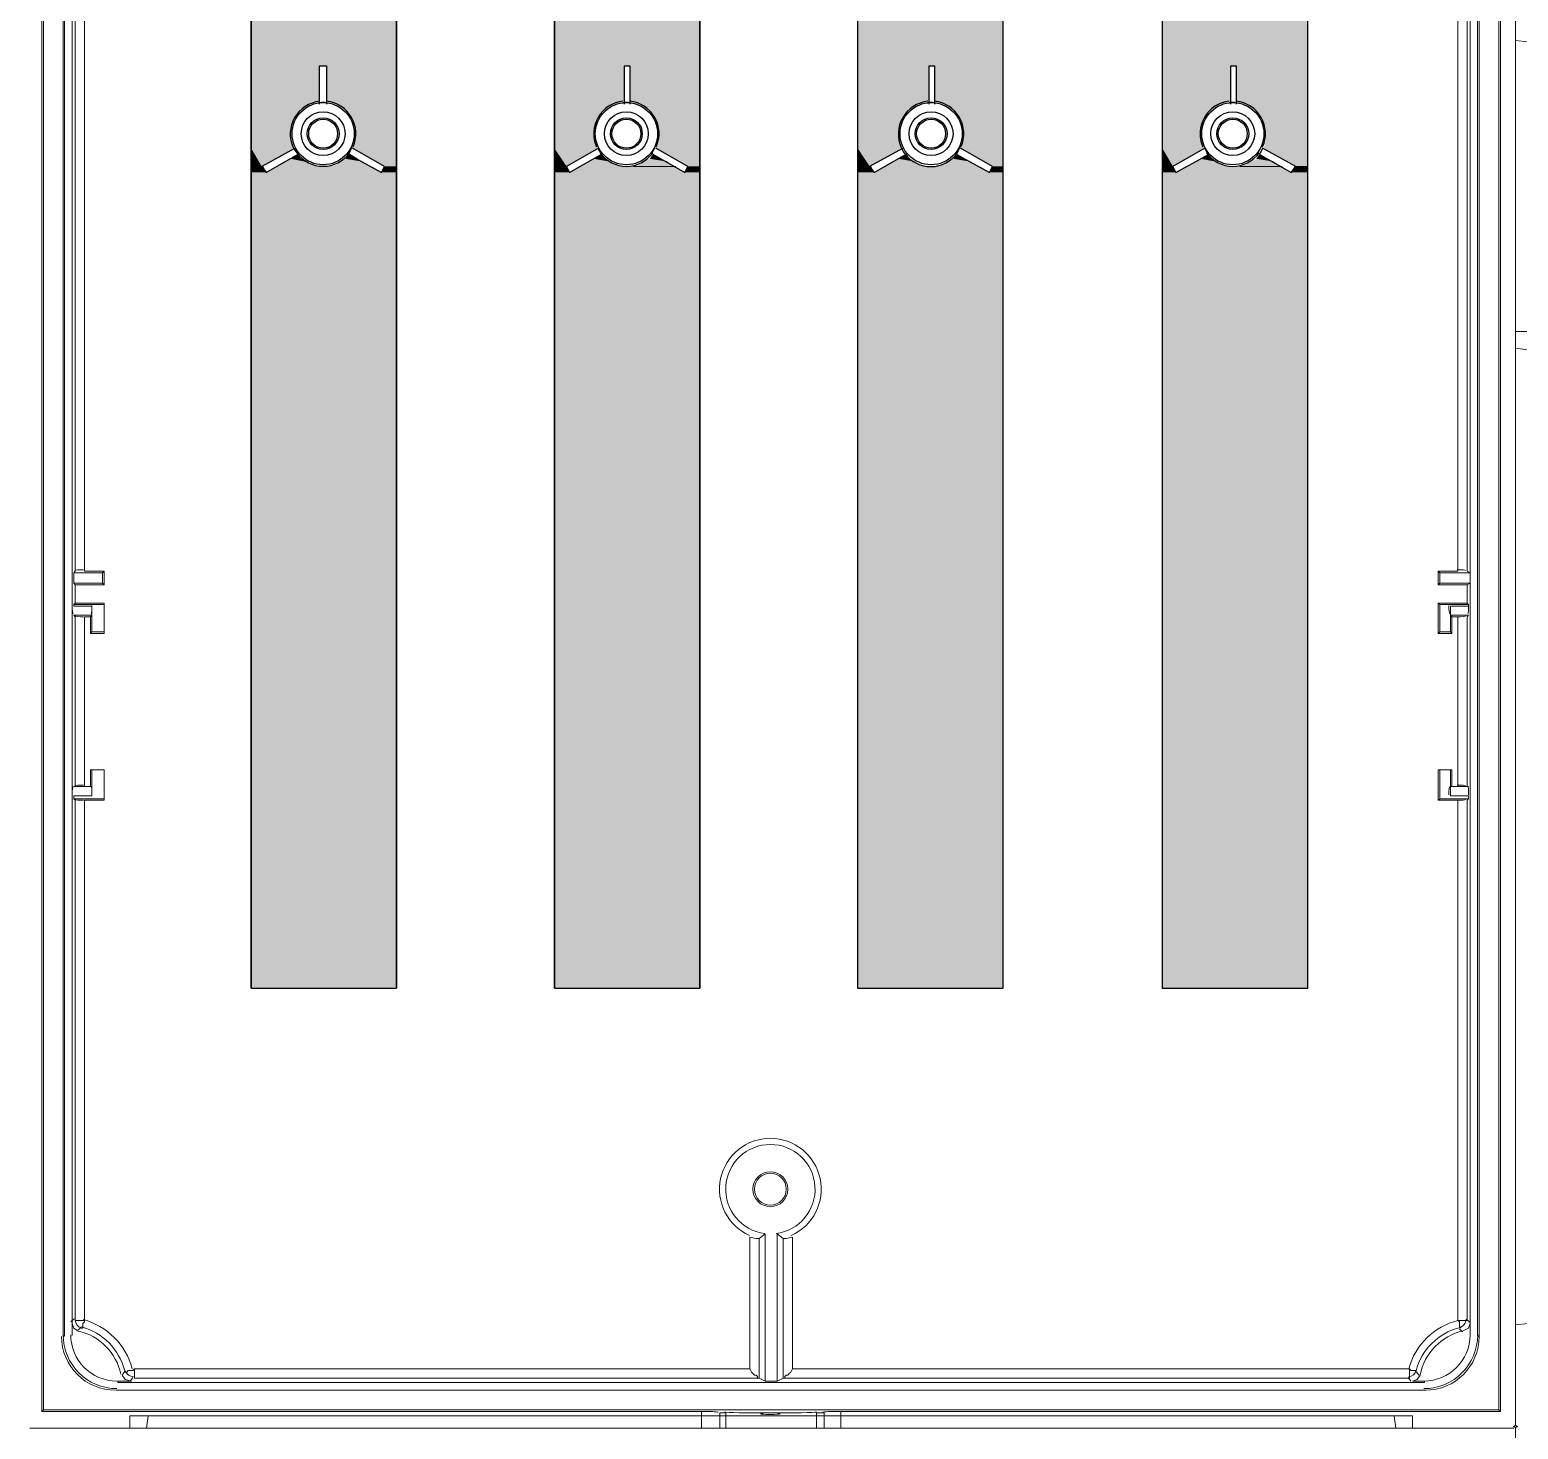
# Model space of a CAD drawing. Header units: millimetres. Extents: x 2788 to 2954, y 1337 to 1391.
# Drawn here: x 2906.922 to 2907.961, y 1350.414 to 1351.391 of the extents above; entities that cross this region are included whole.
import ezdxf

# ---------------------------------------------------------------- set-up
doc = ezdxf.new("R2010")
doc.units = ezdxf.units.MM
doc.layers.add('PDF_0', color=7, linetype='Continuous')

msp = doc.modelspace()

# ---------------------------------------------------------------- linework, layer by layer
at = {"layer": 'PDF_0', "lineweight": 15}
for points in [[(2907.9571, 1352.4957, -0.414215), (2907.9587, 1352.4936), (2907.9587, 1350.4176, -0.414215), (2907.9571, 1350.416, -0.414215), (2907.9587, 1350.4139), (2907.9587, 1348.3374, -0.414215), (2907.9571, 1348.3363)], [(2907.9481, 1350.4266), (2907.9481, 1352.4111, 0.414213), (2907.9248, 1352.4354), (2906.9543, 1352.4354, 0.414213), (2906.93, 1352.4116)], [(2906.9538, 1352.4354, 0.414213), (2906.93, 1352.4111), (2906.93, 1350.4266)], [(2906.9458, 1352.3222), (2906.9448, 1352.3222), (2906.9448, 1350.4785), (2906.9458, 1350.4795), (2906.9458, 1352.3222), (2906.9511, 1352.3169), (2906.9511, 1350.4795), (2906.9511, 1350.488), (2906.9522, 1350.4848), (2906.9554, 1350.4827, -0.292489), (2906.9851, 1350.4526)], [(2907.9322, 1352.3222), (2907.927, 1352.3169), (2907.927, 1350.4795), (2907.927, 1350.488), (2907.9259, 1350.4848), (2907.9221, 1350.4829, 0.292489), (2907.892, 1350.452), (2907.8899, 1350.4489), (2907.8867, 1350.4478), (2907.8952, 1350.4478), (2907.8952, 1350.4467), (2906.9829, 1350.4467), (2906.9829, 1350.4478), (2906.9924, 1350.4478), (2906.9882, 1350.4489), (2906.9861, 1350.452, 0.006355), (2906.9881, 1350.455, 0.340488), (2906.994, 1350.451)], [(2906.9649, 1350.8743), (2906.9649, 1350.8563), (2906.9522, 1350.8563), (2906.9522, 1350.8542), (2906.9533, 1350.8531), (2906.9533, 1350.4901), (2906.9596, 1350.4901), (2906.9596, 1350.4891), (2906.9585, 1350.488), (2906.9585, 1350.487), (2906.9585, 1350.4859), (2906.9585, 1350.4848), (2906.9575, 1350.4848, -0.340488), (2906.9533, 1350.4907)], [(2907.9266, 1350.489, 0.005107), (2907.9241, 1350.491, -0.340488), (2907.9194, 1350.485, 0.269937), (2907.8892, 1350.455, -0.340488), (2907.8841, 1350.451)], [(2906.9878, 1350.455, 0.269937), (2906.9576, 1350.4856, 0.006291), (2906.9553, 1350.4835)], [(2907.4539, 1350.4563), (2907.8841, 1350.4564, -0.269935), (2907.9185, 1350.4901), (2907.9195, 1350.4891), (2907.9195, 1350.488), (2907.9195, 1350.487), (2907.9195, 1350.4859), (2907.9206, 1350.4848)], [(2907.9587, 1350.4176, 0.414215), (2907.9603, 1350.416, 0.414215), (2907.9587, 1350.4145)]]:
    msp.add_lwpolyline(points, format="xyb", dxfattribs=at)
for points in [[(2907.9587, 1350.4171), (2907.9587, 1352.4936)], [(2907.9322, 1350.4795), (2907.9322, 1352.3222), (2907.9333, 1352.3222), (2907.9333, 1350.4785)], [(2906.9638, 1350.8743), (2906.9649, 1350.8743), (2906.9734, 1350.8743)], [(2906.9818, 1350.4414), (2907.8963, 1350.4414), (2907.8952, 1350.4414), (2906.9829, 1350.4414)]]:
    msp.add_lwpolyline(points, close=True, dxfattribs=at)
for points in [[(2906.9511, 1352.3169), (2906.9511, 1352.4291), (2906.9533, 1352.4269), (2906.9533, 1351.013), (2906.9522, 1351.0119), (2906.9522, 1351.0045), (2906.9533, 1351.0034), (2906.9533, 1350.9907), (2906.9522, 1350.9897), (2906.9522, 1350.9886), (2906.9649, 1350.9886), (2906.9649, 1350.9706), (2906.9638, 1350.9696), (2906.9638, 1350.9812), (2906.9649, 1350.9823), (2906.9522, 1350.9823), (2906.9533, 1350.9812), (2906.9533, 1350.8627), (2906.9522, 1350.8627), (2906.9649, 1350.8627), (2906.9638, 1350.8627), (2906.9638, 1350.8743)], [(2906.9522, 1351.0119), (2906.9723, 1351.0119), (2906.9734, 1351.013), (2906.9596, 1351.013), (2906.9596, 1352.4269), (2907.9185, 1352.4269), (2907.9185, 1351.013), (2907.9047, 1351.013), (2907.9058, 1351.0119)], [(2907.9259, 1350.9897), (2907.9058, 1350.9897), (2907.9058, 1350.9706), (2907.9132, 1350.9706), (2907.9132, 1350.9886), (2907.9259, 1350.9886), (2907.9259, 1350.9897), (2907.9248, 1350.9907), (2907.9248, 1351.0034), (2907.927, 1351.0045), (2907.927, 1351.0119), (2907.9248, 1351.013), (2907.9248, 1352.4269), (2907.927, 1352.4291), (2907.927, 1352.3169)], [(2906.931, 1352.4185), (2906.931, 1350.4277)], [(2907.9471, 1352.4185), (2907.9471, 1350.4277)], [(2907.9587, 1351.1685), (2907.9672, 1351.1675), (2907.9672, 1350.488), (2907.9587, 1350.487), (2907.9672, 1350.488), (2907.9672, 1351.1675), (2907.9672, 1351.1802), (2907.9672, 1351.3823), (2907.9587, 1351.3834), (2907.9672, 1351.3823), (2907.9672, 1351.1802), (2907.9587, 1351.1802)], [(2906.9723, 1351.0045), (2906.9723, 1351.0119)], [(2906.9734, 1351.0034), (2906.9734, 1351.013)], [(2907.9058, 1351.0045), (2907.9047, 1351.0034), (2907.9047, 1351.013)], [(2907.927, 1351.0119), (2907.9058, 1351.0119), (2907.9058, 1351.0045), (2907.927, 1351.0045)], [(2906.9522, 1351.0045), (2906.9723, 1351.0045), (2906.9734, 1351.0034), (2906.9533, 1351.0034)], [(2907.9248, 1351.0034), (2907.9047, 1351.0034)], [(2906.9522, 1350.9897), (2906.9734, 1350.9897), (2906.9734, 1350.9907), (2906.9533, 1350.9907)], [(2906.9649, 1350.9706), (2906.9734, 1350.9706), (2906.9734, 1350.9897)], [(2906.9734, 1350.9706), (2906.9734, 1350.9696), (2906.9734, 1350.9907)], [(2907.9058, 1350.9897), (2907.9047, 1350.9907), (2907.9047, 1350.9696), (2907.9058, 1350.9706)], [(2907.9047, 1350.9907), (2907.9248, 1350.9907)], [(2906.9638, 1350.8627), (2906.9596, 1350.8627), (2906.9596, 1350.9812), (2906.9638, 1350.9812)], [(2907.9143, 1350.9812), (2907.9185, 1350.9812), (2907.9185, 1350.8627), (2907.9143, 1350.8627), (2907.9143, 1350.8743), (2907.9132, 1350.8743), (2907.9132, 1350.8563), (2907.9259, 1350.8563), (2907.9259, 1350.8542), (2907.9248, 1350.8531), (2907.9248, 1350.4901), (2907.9185, 1350.4901), (2907.9185, 1350.8531), (2907.9047, 1350.8531), (2907.9058, 1350.8542), (2907.9259, 1350.8542)], [(2907.9143, 1350.8627), (2907.9132, 1350.8627), (2907.9259, 1350.8627), (2907.9248, 1350.8627), (2907.9248, 1350.9812), (2907.9259, 1350.9823), (2907.9132, 1350.9823), (2907.9143, 1350.9812), (2907.9143, 1350.9696)], [(2906.9638, 1350.9696), (2906.9734, 1350.9696)], [(2907.9132, 1350.9706), (2907.9143, 1350.9696), (2907.9047, 1350.9696)], [(2906.9734, 1350.8542), (2906.9734, 1350.8743), (2906.9734, 1350.8531)], [(2907.9058, 1350.8743), (2907.9047, 1350.8743), (2907.9047, 1350.8531)], [(2907.9143, 1350.8743), (2907.9047, 1350.8743)], [(2907.9132, 1350.8743), (2907.9058, 1350.8743), (2907.9058, 1350.8542)], [(2906.9522, 1350.8542), (2906.9734, 1350.8542), (2906.9734, 1350.8531), (2906.9596, 1350.8531), (2906.9596, 1350.4901)], [(2907.4306, 1350.5473), (2907.4285, 1350.5473), (2907.4242, 1350.5483), (2907.4242, 1350.4563), (2907.4253, 1350.4541), (2907.4263, 1350.4531), (2907.4274, 1350.452), (2907.4285, 1350.452), (2907.4295, 1350.451), (2907.4295, 1350.4499), (2907.4306, 1350.4499), (2907.4306, 1350.5473), (2907.4348, 1350.5505), (2907.4348, 1350.4478)], [(2907.4433, 1350.4478), (2907.4433, 1350.5505), (2907.4475, 1350.5473), (2907.4475, 1350.4499), (2907.4486, 1350.4499), (2907.4486, 1350.451), (2907.4496, 1350.452), (2907.4507, 1350.452), (2907.4517, 1350.4531), (2907.4528, 1350.4541), (2907.4539, 1350.4563), (2907.4539, 1350.5483), (2907.4496, 1350.5473), (2907.4475, 1350.5473)], [(2906.9511, 1350.4795), (2906.9511, 1350.4795)], [(2906.9945, 1350.4563), (2906.9935, 1350.4552), (2906.9914, 1350.4552), (2906.9903, 1350.4552), (2906.9892, 1350.4541), (2906.9882, 1350.4541)], [(2907.8899, 1350.4541), (2907.8889, 1350.4541), (2907.8889, 1350.4552), (2907.8878, 1350.4552), (2907.8867, 1350.4552), (2907.8857, 1350.4552), (2907.8846, 1350.4563), (2907.8846, 1350.4499), (2907.4475, 1350.4499), (2907.4433, 1350.4478), (2907.4348, 1350.4478), (2907.4306, 1350.4499), (2906.9945, 1350.4499), (2906.9945, 1350.4563), (2907.4242, 1350.4563)], [(2907.4761, 1350.415), (2907.4877, 1350.415), (2907.4877, 1350.4266), (2907.9481, 1350.4266), (2907.9471, 1350.4277), (2906.931, 1350.4277), (2906.93, 1350.4266), (2907.3904, 1350.4266), (2907.3904, 1350.415), (2907.4031, 1350.415)], [(2906.9914, 1350.415), (2906.9914, 1350.4235), (2907.0041, 1350.4235), (2907.003, 1350.415)], [(2907.874, 1350.4235), (2907.0041, 1350.4235)], [(2907.4708, 1350.415), (2907.4761, 1350.415), (2907.4761, 1350.4256), (2907.4708, 1350.4256), (2907.4708, 1350.415), (2907.4073, 1350.415), (2907.4073, 1350.4256), (2907.4031, 1350.4256), (2907.4031, 1350.415), (2907.4073, 1350.415)], [(2907.8751, 1350.415), (2907.874, 1350.4235), (2907.8867, 1350.4235), (2907.8867, 1350.415)], [(2907.3904, 1350.415), (2906.9215, 1350.415), (2907.9576, 1350.415), (2907.4877, 1350.415)]]:
    msp.add_lwpolyline(points, dxfattribs=at)
at = {"layer": 'PDF_0', "lineweight": 25}
for points in [[(2907.1776, 1352.1063), (2907.076, 1352.1063), (2907.076, 1350.7219), (2907.1776, 1350.7219)], [(2907.3893, 1352.1063), (2907.2877, 1352.1063), (2907.2877, 1350.7219), (2907.3893, 1350.7219)], [(2907.601, 1352.1063), (2907.4994, 1352.1063), (2907.4994, 1350.7219), (2907.601, 1350.7219)], [(2907.8137, 1352.1063), (2907.7121, 1352.1063), (2907.7121, 1350.7219), (2907.8137, 1350.7219)]]:
    msp.add_lwpolyline(points, close=True, dxfattribs=at)
for points in [[(2907.076, 1350.7219), (2907.076, 1352.1063), (2907.1776, 1352.1063), (2907.1776, 1350.7219)], [(2907.2877, 1350.7219), (2907.2877, 1352.1063), (2907.3893, 1352.1063), (2907.3893, 1350.7219)], [(2907.1289, 1351.3389), (2907.1289, 1351.3654), (2907.1236, 1351.3654), (2907.1236, 1351.3389)], [(2907.3406, 1351.3389), (2907.3406, 1351.3654), (2907.3364, 1351.3654), (2907.3364, 1351.3389)], [(2907.5533, 1351.3389), (2907.5533, 1351.3654), (2907.5491, 1351.3654), (2907.5491, 1351.3389)], [(2907.764, 1351.3389), (2907.764, 1351.3654), (2907.7597, 1351.3654), (2907.7597, 1351.3389)], [(2907.1067, 1351.3082), (2907.0834, 1351.2955), (2907.0866, 1351.2913), (2907.1088, 1351.304)], [(2907.3565, 1351.304), (2907.3787, 1351.2913), (2907.3808, 1351.2955), (2907.3586, 1351.3082)], [(2907.5311, 1351.3082), (2907.5078, 1351.2955), (2907.511, 1351.2913), (2907.5332, 1351.304)]]:
    msp.add_lwpolyline(points, dxfattribs=at)
for points in [[(2907.1239, 1351.3409, 0.507868), (2907.1053, 1351.3086, 0.056201), (2907.1079, 1351.3049, 0.507877), (2907.1447, 1351.3049)], [(2907.5483, 1351.3409, 0.507868), (2907.5298, 1351.3086, 0.056201), (2907.5322, 1351.3044, 0.507877), (2907.5691, 1351.3049)], [(2907.1462, 1351.3086, -0.056201), (2907.1438, 1351.304), (2907.167, 1351.2913), (2907.1692, 1351.2955), (2907.1469, 1351.3082)], [(2907.5706, 1351.3086, -0.056201), (2907.5682, 1351.304), (2907.5914, 1351.2913), (2907.5936, 1351.2955), (2907.5713, 1351.3082)], [(2907.7439, 1351.3044, -0.056201), (2907.7417, 1351.3082), (2907.7195, 1351.2955), (2907.7216, 1351.2913), (2907.7449, 1351.304)]]:
    msp.add_lwpolyline(points, format="xyb", dxfattribs=at)
at = {"layer": 'PDF_0', "color": 31, "lineweight": 0, "true_color": 0xfecc66}
for points in [[(2907.1501, 1351.3008), (2907.1448, 1351.304), (2907.1501, 1351.3008)], [(2907.3618, 1351.3008), (2907.3565, 1351.304), (2907.3618, 1351.3008)], [(2907.5354, 1351.3008), (2907.5332, 1351.304), (2907.5354, 1351.3008)], [(2907.747, 1351.3008), (2907.7439, 1351.304), (2907.747, 1351.3008)], [(2907.3724, 1351.2955), (2907.3427, 1351.2955), (2907.3724, 1351.2955)], [(2907.7957, 1351.2955), (2907.7661, 1351.2955), (2907.7957, 1351.2955)], [(2907.8137, 1351.2955), (2907.8052, 1351.2955), (2907.8137, 1351.2955)]]:
    msp.add_lwpolyline(points, dxfattribs=at)
at = {"layer": 'PDF_0', "lineweight": 25}
for points in [[(2907.3184, 1351.3082), (2907.2962, 1351.2955), (2907.2983, 1351.2913), (2907.3205, 1351.304, -0.056201)], [(2907.7798, 1351.304), (2907.8021, 1351.2913), (2907.8052, 1351.2955), (2907.782, 1351.3082, -0.056201)]]:
    msp.add_lwpolyline(points, format="xyb", close=True, dxfattribs=at)
at = {"layer": 'PDF_0', "lineweight": 15}
for points in [[(2906.9501, 1350.4801, 0.41421), (2906.9824, 1350.4478, -0.41421)], [(2907.8947, 1350.4478, 0.41421), (2907.927, 1350.4801, -0.41421)]]:
    msp.add_lwpolyline(points, format="xyb", close=True, dxfattribs=at)
at = {"layer": 'PDF_0', "lineweight": 25}
for centre, radius in [((2907.1263, 1351.3183), 0.0217), ((2907.1263, 1351.3183), 0.0153), ((2907.338, 1351.3183), 0.0217), ((2907.338, 1351.3183), 0.0153), ((2907.5507, 1351.3183), 0.0217), ((2907.5507, 1351.3183), 0.0153), ((2907.7613, 1351.3183), 0.0217), ((2907.7613, 1351.3183), 0.0153), ((2907.1263, 1351.3183), 0.0111), ((2907.1263, 1351.3183), 0.0101), ((2907.338, 1351.3183), 0.0111), ((2907.338, 1351.3183), 0.0101), ((2907.5507, 1351.3183), 0.0111), ((2907.5507, 1351.3183), 0.0101), ((2907.7613, 1351.3183), 0.0111), ((2907.7613, 1351.3183), 0.0101)]:
    msp.add_circle(centre, radius, dxfattribs=at)
at = {"layer": 'PDF_0', "lineweight": 15}
for radius in [0.0122, 0.0111]:
    msp.add_circle((2907.4385, 1350.5817), radius, dxfattribs=at)
at = {"layer": 'PDF_0', "lineweight": 25}
for centre, radius, start, end in [((2907.1263, 1351.318), 0.022, 83.6541, 96.3459), ((2907.1263, 1351.3183), 0.0228, 336.1491, 83.8474), ((2907.338, 1351.3183), 0.0228, 96.1526, 203.8509), ((2907.338, 1351.318), 0.022, 83.6541, 96.3459), ((2907.338, 1351.3183), 0.0228, 336.1491, 83.8474), ((2907.5507, 1351.318), 0.022, 83.6541, 96.3459), ((2907.5507, 1351.3183), 0.0228, 336.1491, 83.8474), ((2907.7613, 1351.3183), 0.0228, 96.1526, 203.8509), ((2907.7613, 1351.318), 0.022, 83.6541, 96.3459), ((2907.7613, 1351.3183), 0.0228, 336.1491, 83.8474), ((2907.338, 1351.3183), 0.0228, 216.1501, 323.8499), ((2907.338, 1351.3172), 0.0217, 323.5685, 336.4353), ((2907.7613, 1351.3183), 0.0228, 216.1501, 323.8499)]:
    msp.add_arc(centre, radius, start, end, dxfattribs=at)
at = {"layer": 'PDF_0', "lineweight": 15}
for centre, radius, start, end in [((2907.4385, 1350.5817), 0.0355, 294.2415, 245.7585), ((2907.4385, 1350.5817), 0.0312, 277.2511, 262.7489), ((2907.0449, 1350.3713), 0.1513, 127.5871, 128.8029), ((2906.9464, 1350.4441), 0.0482, 14.7878, 75.2122), ((2907.8417, 1350.3954), 0.118, 47.3583, 48.8356), ((2906.9813, 1350.479), 0.0376, 180.011, 269.989), ((2906.9824, 1350.4801), 0.0376, 180.011, 269.989), ((2907.8947, 1350.4801), 0.0376, 270.011, 359.989), ((2907.8957, 1350.479), 0.0376, 270.011, 359.989), ((2906.8706, 1350.5449), 0.1551, 321.214, 322.3891), ((2908.0065, 1350.5449), 0.1551, 217.6109, 218.786), ((2907.9806, 1350.5342), 0.1214, 221.1846, 222.6264)]:
    msp.add_arc(centre, radius, start, end, dxfattribs=at)
for points in [[(2906.9591, 1351.014), (2906.9559, 1351.014), (2906.9533, 1351.0138), (2906.9533, 1351.0135)], [(2907.9238, 1351.0135), (2907.9238, 1351.0138), (2907.9212, 1351.014), (2907.918, 1351.014)], [(2906.9511, 1350.9891), (2906.9511, 1350.9859), (2906.9514, 1350.9833), (2906.9517, 1350.9833)], [(2906.9533, 1350.9817), (2906.9533, 1350.9814), (2906.9559, 1350.9812), (2906.9591, 1350.9812)], [(2906.9644, 1350.9833), (2906.9647, 1350.9833), (2906.9649, 1350.9859), (2906.9649, 1350.9891)], [(2907.9121, 1350.9891), (2907.9121, 1350.9859), (2907.9124, 1350.9833), (2907.9127, 1350.9833)], [(2907.918, 1350.9812), (2907.9212, 1350.9812), (2907.9238, 1350.9814), (2907.9238, 1350.9817)], [(2907.9254, 1350.9833), (2907.9257, 1350.9833), (2907.9259, 1350.9859), (2907.9259, 1350.9891)], [(2906.9517, 1350.8627), (2906.9514, 1350.8627), (2906.9511, 1350.8601), (2906.9511, 1350.8569)], [(2906.9591, 1350.8637), (2906.9559, 1350.8637), (2906.9533, 1350.8635), (2906.9533, 1350.8632)], [(2906.9649, 1350.8569), (2906.9649, 1350.8601), (2906.9647, 1350.8627), (2906.9644, 1350.8627)], [(2907.9127, 1350.8627), (2907.9124, 1350.8627), (2907.9121, 1350.8601), (2907.9121, 1350.8569)], [(2907.9238, 1350.8632), (2907.9238, 1350.8635), (2907.9212, 1350.8637), (2907.918, 1350.8637)], [(2907.9259, 1350.8569), (2907.9259, 1350.8601), (2907.9257, 1350.8627), (2907.9254, 1350.8627)], [(2906.9533, 1350.8537), (2906.9533, 1350.8534), (2906.9559, 1350.8531), (2906.9591, 1350.8531)], [(2907.918, 1350.8531), (2907.9212, 1350.8531), (2907.9238, 1350.8534), (2907.9238, 1350.8537)], [(2907.402, 1350.4261), (2907.4014, 1350.4264), (2907.3961, 1350.4266), (2907.3898, 1350.4266)], [(2907.4064, 1350.4261), (2907.4078, 1350.4258), (2907.4218, 1350.4256), (2907.4385, 1350.4256)], [(2907.4385, 1350.4256), (2907.4347, 1350.4256), (2907.4316, 1350.4253), (2907.4316, 1350.425)], [(2907.4316, 1350.425), (2907.4316, 1350.4247), (2907.4347, 1350.4245), (2907.4385, 1350.4245)], [(2907.4385, 1350.4256), (2907.4553, 1350.4256), (2907.4692, 1350.4258), (2907.4707, 1350.4261)], [(2907.4454, 1350.425), (2907.4454, 1350.4253), (2907.4423, 1350.4256), (2907.4385, 1350.4256)], [(2907.4385, 1350.4245), (2907.4423, 1350.4245), (2907.4454, 1350.4247), (2907.4454, 1350.425)], [(2907.4872, 1350.4266), (2907.4809, 1350.4266), (2907.4756, 1350.4264), (2907.4751, 1350.4261)]]:
    msp.add_open_spline(points, degree=3, dxfattribs=at)
at = {"layer": 'PDF_0', "color": 31, "true_color": 0xfecc66, "transparency": 33554559}
for points in [[(2907.1776, 1351.6787), (2907.076, 1351.6787), (2907.1776, 1351.3654)], [(2907.076, 1351.6787), (2907.1776, 1351.3654), (2907.076, 1351.3654)], [(2907.3893, 1351.6787), (2907.2877, 1351.6787), (2907.3893, 1351.3654)], [(2907.2877, 1351.6787), (2907.3893, 1351.3654), (2907.2877, 1351.3654)], [(2907.601, 1351.6787), (2907.4994, 1351.6787), (2907.601, 1351.3654)], [(2907.4994, 1351.6787), (2907.601, 1351.3654), (2907.4994, 1351.3654)], [(2907.8137, 1351.6787), (2907.7121, 1351.6787), (2907.8137, 1351.3654)], [(2907.7121, 1351.6787), (2907.8137, 1351.3654), (2907.7121, 1351.3654)], [(2907.1236, 1351.3654), (2907.076, 1351.3654), (2907.1236, 1351.34)], [(2907.076, 1351.3654), (2907.1236, 1351.34), (2907.076, 1351.34)], [(2907.1776, 1351.3654), (2907.1289, 1351.3654), (2907.1776, 1351.34)], [(2907.1289, 1351.3654), (2907.1776, 1351.34), (2907.1289, 1351.34)], [(2907.3364, 1351.3654), (2907.2877, 1351.3654), (2907.3364, 1351.34)], [(2907.2877, 1351.3654), (2907.3364, 1351.34), (2907.2877, 1351.34)], [(2907.3893, 1351.3654), (2907.3406, 1351.3654), (2907.3893, 1351.34)], [(2907.3406, 1351.3654), (2907.3893, 1351.34), (2907.3406, 1351.34)], [(2907.5491, 1351.3654), (2907.4994, 1351.3654), (2907.5491, 1351.34)], [(2907.4994, 1351.3654), (2907.5491, 1351.34), (2907.4994, 1351.34)], [(2907.601, 1351.3654), (2907.5533, 1351.3654), (2907.601, 1351.34)], [(2907.5533, 1351.3654), (2907.601, 1351.34), (2907.5533, 1351.34)], [(2907.7597, 1351.3654), (2907.7121, 1351.3654), (2907.7597, 1351.34)], [(2907.7121, 1351.3654), (2907.7597, 1351.34), (2907.7121, 1351.34)], [(2907.8137, 1351.3654), (2907.764, 1351.3654), (2907.8137, 1351.34)], [(2907.764, 1351.3654), (2907.8137, 1351.34), (2907.764, 1351.34)], [(2907.1236, 1351.34), (2907.076, 1351.34), (2907.1205, 1351.3389)], [(2907.076, 1351.34), (2907.1205, 1351.3389), (2907.076, 1351.3389)], [(2907.1205, 1351.3389), (2907.076, 1351.3389), (2907.1162, 1351.3368)], [(2907.076, 1351.3389), (2907.1162, 1351.3368), (2907.076, 1351.3368)], [(2907.1162, 1351.3368), (2907.076, 1351.3368), (2907.1131, 1351.3347)], [(2907.076, 1351.3368), (2907.1131, 1351.3347), (2907.076, 1351.3347)], [(2907.1131, 1351.3347), (2907.076, 1351.3347), (2907.1099, 1351.3315)], [(2907.076, 1351.3347), (2907.1099, 1351.3315), (2907.076, 1351.3315)], [(2907.1776, 1351.34), (2907.1289, 1351.34), (2907.1776, 1351.3389)], [(2907.1289, 1351.34), (2907.1776, 1351.3389), (2907.1332, 1351.3389)], [(2907.1776, 1351.3389), (2907.1332, 1351.3389), (2907.1776, 1351.3368)], [(2907.1332, 1351.3389), (2907.1776, 1351.3368), (2907.1374, 1351.3368)], [(2907.1776, 1351.3368), (2907.1374, 1351.3368), (2907.1776, 1351.3347)], [(2907.1374, 1351.3368), (2907.1776, 1351.3347), (2907.1406, 1351.3347)], [(2907.1776, 1351.3347), (2907.1406, 1351.3347), (2907.1776, 1351.3315)], [(2907.1406, 1351.3347), (2907.1776, 1351.3315), (2907.1438, 1351.3315)], [(2907.3364, 1351.34), (2907.2877, 1351.34), (2907.3321, 1351.3389)], [(2907.2877, 1351.34), (2907.3321, 1351.3389), (2907.2877, 1351.3389)], [(2907.3321, 1351.3389), (2907.2877, 1351.3389), (2907.3279, 1351.3368)], [(2907.2877, 1351.3389), (2907.3279, 1351.3368), (2907.2877, 1351.3368)], [(2907.3279, 1351.3368), (2907.2877, 1351.3368), (2907.3247, 1351.3347)], [(2907.2877, 1351.3368), (2907.3247, 1351.3347), (2907.2877, 1351.3347)], [(2907.3247, 1351.3347), (2907.2877, 1351.3347), (2907.3216, 1351.3315)], [(2907.2877, 1351.3347), (2907.3216, 1351.3315), (2907.2877, 1351.3315)], [(2907.3893, 1351.34), (2907.3406, 1351.34), (2907.3893, 1351.3389)], [(2907.3406, 1351.34), (2907.3893, 1351.3389), (2907.3448, 1351.3389)], [(2907.3893, 1351.3389), (2907.3448, 1351.3389), (2907.3893, 1351.3368)], [(2907.3448, 1351.3389), (2907.3893, 1351.3368), (2907.3491, 1351.3368)], [(2907.3893, 1351.3368), (2907.3491, 1351.3368), (2907.3893, 1351.3347)], [(2907.3491, 1351.3368), (2907.3893, 1351.3347), (2907.3523, 1351.3347)], [(2907.3893, 1351.3347), (2907.3523, 1351.3347), (2907.3893, 1351.3315)], [(2907.3523, 1351.3347), (2907.3893, 1351.3315), (2907.3554, 1351.3315)], [(2907.5491, 1351.34), (2907.4994, 1351.34), (2907.5449, 1351.3389)], [(2907.4994, 1351.34), (2907.5449, 1351.3389), (2907.4994, 1351.3389)], [(2907.5449, 1351.3389), (2907.4994, 1351.3389), (2907.5406, 1351.3368)], [(2907.4994, 1351.3389), (2907.5406, 1351.3368), (2907.4994, 1351.3368)], [(2907.5406, 1351.3368), (2907.4994, 1351.3368), (2907.5375, 1351.3347)], [(2907.4994, 1351.3368), (2907.5375, 1351.3347), (2907.4994, 1351.3347)], [(2907.5375, 1351.3347), (2907.4994, 1351.3347), (2907.5343, 1351.3315)], [(2907.4994, 1351.3347), (2907.5343, 1351.3315), (2907.4994, 1351.3315)], [(2907.601, 1351.34), (2907.5533, 1351.34), (2907.601, 1351.3389)], [(2907.5533, 1351.34), (2907.601, 1351.3389), (2907.5576, 1351.3389)], [(2907.601, 1351.3389), (2907.5576, 1351.3389), (2907.601, 1351.3368)], [(2907.5576, 1351.3389), (2907.601, 1351.3368), (2907.5618, 1351.3368)], [(2907.601, 1351.3368), (2907.5618, 1351.3368), (2907.601, 1351.3347)], [(2907.5618, 1351.3368), (2907.601, 1351.3347), (2907.565, 1351.3347)], [(2907.601, 1351.3347), (2907.565, 1351.3347), (2907.601, 1351.3315)], [(2907.565, 1351.3347), (2907.601, 1351.3315), (2907.5682, 1351.3315)], [(2907.7597, 1351.34), (2907.7121, 1351.34), (2907.7555, 1351.3389)], [(2907.7121, 1351.34), (2907.7555, 1351.3389), (2907.7121, 1351.3389)], [(2907.7555, 1351.3389), (2907.7121, 1351.3389), (2907.7513, 1351.3368)], [(2907.7121, 1351.3389), (2907.7513, 1351.3368), (2907.7121, 1351.3368)], [(2907.7513, 1351.3368), (2907.7121, 1351.3368), (2907.7481, 1351.3347)], [(2907.7121, 1351.3368), (2907.7481, 1351.3347), (2907.7121, 1351.3347)], [(2907.7481, 1351.3347), (2907.7121, 1351.3347), (2907.7449, 1351.3315)], [(2907.7121, 1351.3347), (2907.7449, 1351.3315), (2907.7121, 1351.3315)], [(2907.8137, 1351.34), (2907.764, 1351.34), (2907.8137, 1351.3389)], [(2907.764, 1351.34), (2907.8137, 1351.3389), (2907.7682, 1351.3389)], [(2907.8137, 1351.3389), (2907.7682, 1351.3389), (2907.8137, 1351.3368)], [(2907.7682, 1351.3389), (2907.8137, 1351.3368), (2907.7724, 1351.3368)], [(2907.8137, 1351.3368), (2907.7724, 1351.3368), (2907.8137, 1351.3347)], [(2907.7724, 1351.3368), (2907.8137, 1351.3347), (2907.7756, 1351.3347)], [(2907.8137, 1351.3347), (2907.7756, 1351.3347), (2907.8137, 1351.3315)], [(2907.7756, 1351.3347), (2907.8137, 1351.3315), (2907.7788, 1351.3315)], [(2907.1099, 1351.3315), (2907.076, 1351.3315), (2907.1067, 1351.3284)], [(2907.076, 1351.3315), (2907.1067, 1351.3284), (2907.076, 1351.3284)], [(2907.1067, 1351.3284), (2907.076, 1351.3284), (2907.1057, 1351.3252)], [(2907.076, 1351.3284), (2907.1057, 1351.3252), (2907.076, 1351.3252)], [(2907.1057, 1351.3252), (2907.076, 1351.3252), (2907.1046, 1351.3209)], [(2907.076, 1351.3252), (2907.1046, 1351.3209), (2907.076, 1351.3209)], [(2907.1776, 1351.3315), (2907.1438, 1351.3315), (2907.1776, 1351.3284)], [(2907.1438, 1351.3315), (2907.1776, 1351.3284), (2907.1459, 1351.3284)], [(2907.1776, 1351.3284), (2907.1459, 1351.3284), (2907.1776, 1351.3252)], [(2907.1459, 1351.3284), (2907.1776, 1351.3252), (2907.148, 1351.3252)], [(2907.1776, 1351.3252), (2907.148, 1351.3252), (2907.1776, 1351.3209)], [(2907.148, 1351.3252), (2907.1776, 1351.3209), (2907.1491, 1351.3209)], [(2907.3216, 1351.3315), (2907.2877, 1351.3315), (2907.3194, 1351.3284)], [(2907.2877, 1351.3315), (2907.3194, 1351.3284), (2907.2877, 1351.3284)], [(2907.3194, 1351.3284), (2907.2877, 1351.3284), (2907.3173, 1351.3252)], [(2907.2877, 1351.3284), (2907.3173, 1351.3252), (2907.2877, 1351.3252)], [(2907.3173, 1351.3252), (2907.2877, 1351.3252), (2907.3163, 1351.3209)], [(2907.2877, 1351.3252), (2907.3163, 1351.3209), (2907.2877, 1351.3209)], [(2907.3893, 1351.3315), (2907.3554, 1351.3315), (2907.3893, 1351.3284)], [(2907.3554, 1351.3315), (2907.3893, 1351.3284), (2907.3575, 1351.3284)], [(2907.3893, 1351.3284), (2907.3575, 1351.3284), (2907.3893, 1351.3252)], [(2907.3575, 1351.3284), (2907.3893, 1351.3252), (2907.3597, 1351.3252)], [(2907.3893, 1351.3252), (2907.3597, 1351.3252), (2907.3893, 1351.3209)], [(2907.3597, 1351.3252), (2907.3893, 1351.3209), (2907.3607, 1351.3209)], [(2907.5343, 1351.3315), (2907.4994, 1351.3315), (2907.5311, 1351.3284)], [(2907.4994, 1351.3315), (2907.5311, 1351.3284), (2907.4994, 1351.3284)], [(2907.5311, 1351.3284), (2907.4994, 1351.3284), (2907.5301, 1351.3252)], [(2907.4994, 1351.3284), (2907.5301, 1351.3252), (2907.4994, 1351.3252)], [(2907.5301, 1351.3252), (2907.4994, 1351.3252), (2907.529, 1351.3209)], [(2907.4994, 1351.3252), (2907.529, 1351.3209), (2907.4994, 1351.3209)], [(2907.601, 1351.3315), (2907.5682, 1351.3315), (2907.601, 1351.3284)], [(2907.5682, 1351.3315), (2907.601, 1351.3284), (2907.5703, 1351.3284)], [(2907.601, 1351.3284), (2907.5703, 1351.3284), (2907.601, 1351.3252)], [(2907.5703, 1351.3284), (2907.601, 1351.3252), (2907.5724, 1351.3252)], [(2907.601, 1351.3252), (2907.5724, 1351.3252), (2907.601, 1351.3209)], [(2907.5724, 1351.3252), (2907.601, 1351.3209), (2907.5735, 1351.3209)], [(2907.7449, 1351.3315), (2907.7121, 1351.3315), (2907.7428, 1351.3284)], [(2907.7121, 1351.3315), (2907.7428, 1351.3284), (2907.7121, 1351.3284)], [(2907.7428, 1351.3284), (2907.7121, 1351.3284), (2907.7407, 1351.3252)], [(2907.7121, 1351.3284), (2907.7407, 1351.3252), (2907.7121, 1351.3252)], [(2907.7407, 1351.3252), (2907.7121, 1351.3252), (2907.7396, 1351.3209)], [(2907.7121, 1351.3252), (2907.7396, 1351.3209), (2907.7121, 1351.3209)], [(2907.8137, 1351.3315), (2907.7788, 1351.3315), (2907.8137, 1351.3284)], [(2907.7788, 1351.3315), (2907.8137, 1351.3284), (2907.782, 1351.3284)], [(2907.8137, 1351.3284), (2907.782, 1351.3284), (2907.8137, 1351.3252)], [(2907.782, 1351.3284), (2907.8137, 1351.3252), (2907.783, 1351.3252)], [(2907.8137, 1351.3252), (2907.783, 1351.3252), (2907.8137, 1351.3209)], [(2907.783, 1351.3252), (2907.8137, 1351.3209), (2907.7841, 1351.3209)], [(2907.1046, 1351.3209), (2907.076, 1351.3209), (2907.1046, 1351.3167)], [(2907.076, 1351.3209), (2907.1046, 1351.3167), (2907.076, 1351.3167)], [(2907.1046, 1351.3167), (2907.076, 1351.3167), (2907.1046, 1351.3125)], [(2907.076, 1351.3167), (2907.1046, 1351.3125), (2907.076, 1351.3125)], [(2907.1046, 1351.3125), (2907.076, 1351.3125), (2907.1057, 1351.3082)], [(2907.076, 1351.3125), (2907.1057, 1351.3082), (2907.076, 1351.3082)], [(2907.148, 1351.3125), (2907.1776, 1351.3082), (2907.1469, 1351.3082)], [(2907.1491, 1351.3167), (2907.1776, 1351.3125), (2907.148, 1351.3125)], [(2907.1776, 1351.3125), (2907.148, 1351.3125), (2907.1776, 1351.3082)], [(2907.1776, 1351.3209), (2907.1491, 1351.3209), (2907.1776, 1351.3167)], [(2907.1491, 1351.3209), (2907.1776, 1351.3167), (2907.1491, 1351.3167)], [(2907.1776, 1351.3167), (2907.1491, 1351.3167), (2907.1776, 1351.3125)], [(2907.3163, 1351.3209), (2907.2877, 1351.3209), (2907.3163, 1351.3167)], [(2907.2877, 1351.3209), (2907.3163, 1351.3167), (2907.2877, 1351.3167)], [(2907.3163, 1351.3167), (2907.2877, 1351.3167), (2907.3163, 1351.3125)], [(2907.2877, 1351.3167), (2907.3163, 1351.3125), (2907.2877, 1351.3125)], [(2907.3163, 1351.3125), (2907.2877, 1351.3125), (2907.3184, 1351.3082)], [(2907.2877, 1351.3125), (2907.3184, 1351.3082), (2907.2877, 1351.3082)], [(2907.3607, 1351.3125), (2907.3893, 1351.3082), (2907.3586, 1351.3082)], [(2907.3893, 1351.3209), (2907.3607, 1351.3209), (2907.3893, 1351.3167)], [(2907.3607, 1351.3209), (2907.3893, 1351.3167), (2907.3607, 1351.3167)], [(2907.3893, 1351.3167), (2907.3607, 1351.3167), (2907.3893, 1351.3125)], [(2907.3607, 1351.3167), (2907.3893, 1351.3125), (2907.3607, 1351.3125)], [(2907.3893, 1351.3125), (2907.3607, 1351.3125), (2907.3893, 1351.3082)], [(2907.529, 1351.3209), (2907.4994, 1351.3209), (2907.529, 1351.3167)], [(2907.4994, 1351.3209), (2907.529, 1351.3167), (2907.4994, 1351.3167)], [(2907.529, 1351.3167), (2907.4994, 1351.3167), (2907.529, 1351.3125)], [(2907.4994, 1351.3167), (2907.529, 1351.3125), (2907.4994, 1351.3125)], [(2907.529, 1351.3125), (2907.4994, 1351.3125), (2907.5301, 1351.3082)], [(2907.4994, 1351.3125), (2907.5301, 1351.3082), (2907.4994, 1351.3082)], [(2907.5724, 1351.3125), (2907.601, 1351.3082), (2907.5713, 1351.3082)], [(2907.5735, 1351.3167), (2907.601, 1351.3125), (2907.5724, 1351.3125)], [(2907.601, 1351.3125), (2907.5724, 1351.3125), (2907.601, 1351.3082)], [(2907.601, 1351.3209), (2907.5735, 1351.3209), (2907.601, 1351.3167)], [(2907.5735, 1351.3209), (2907.601, 1351.3167), (2907.5735, 1351.3167)], [(2907.601, 1351.3167), (2907.5735, 1351.3167), (2907.601, 1351.3125)], [(2907.7396, 1351.3209), (2907.7121, 1351.3209), (2907.7396, 1351.3167)], [(2907.7121, 1351.3209), (2907.7396, 1351.3167), (2907.7121, 1351.3167)], [(2907.7396, 1351.3167), (2907.7121, 1351.3167), (2907.7407, 1351.3125)], [(2907.7121, 1351.3167), (2907.7407, 1351.3125), (2907.7121, 1351.3125)], [(2907.7407, 1351.3125), (2907.7121, 1351.3125), (2907.7417, 1351.3082)], [(2907.7121, 1351.3125), (2907.7417, 1351.3082), (2907.7121, 1351.3082)], [(2907.7841, 1351.3125), (2907.8137, 1351.3082), (2907.783, 1351.3082)], [(2907.8137, 1351.3209), (2907.7841, 1351.3209), (2907.8137, 1351.3167)], [(2907.7841, 1351.3209), (2907.8137, 1351.3167), (2907.7841, 1351.3167)], [(2907.8137, 1351.3167), (2907.7841, 1351.3167), (2907.8137, 1351.3125)], [(2907.7841, 1351.3167), (2907.8137, 1351.3125), (2907.7841, 1351.3125)], [(2907.8137, 1351.3125), (2907.7841, 1351.3125), (2907.8137, 1351.3082)], [(2907.1057, 1351.3082), (2907.076, 1351.3082), (2907.0834, 1351.2955)], [(2907.076, 1351.3082), (2907.0834, 1351.2955), (2907.076, 1351.2955)], [(2907.1088, 1351.304), (2907.1109, 1351.3008), (2907.1035, 1351.3008)], [(2907.1448, 1351.304), (2907.1501, 1351.3008), (2907.1416, 1351.3008)], [(2907.1776, 1351.3082), (2907.1469, 1351.3082), (2907.1776, 1351.2955)], [(2907.1469, 1351.3082), (2907.1776, 1351.2955), (2907.1692, 1351.2955)], [(2907.3184, 1351.3082), (2907.2877, 1351.3082), (2907.2962, 1351.2955)], [(2907.2877, 1351.3082), (2907.2962, 1351.2955), (2907.2877, 1351.2955)], [(2907.3205, 1351.304), (2907.3237, 1351.3008), (2907.3152, 1351.3008)], [(2907.3565, 1351.304), (2907.3618, 1351.3008), (2907.3544, 1351.3008)], [(2907.3893, 1351.3082), (2907.3586, 1351.3082), (2907.3893, 1351.2955)], [(2907.3586, 1351.3082), (2907.3893, 1351.2955), (2907.3808, 1351.2955)], [(2907.5301, 1351.3082), (2907.4994, 1351.3082), (2907.5078, 1351.2955)], [(2907.4994, 1351.3082), (2907.5078, 1351.2955), (2907.4994, 1351.2955)], [(2907.5332, 1351.304), (2907.5354, 1351.3008), (2907.5279, 1351.3008)], [(2907.5692, 1351.304), (2907.5745, 1351.3008), (2907.566, 1351.3008)], [(2907.601, 1351.3082), (2907.5713, 1351.3082), (2907.601, 1351.2955)], [(2907.5713, 1351.3082), (2907.601, 1351.2955), (2907.5936, 1351.2955)], [(2907.7417, 1351.3082), (2907.7121, 1351.3082), (2907.7195, 1351.2955)], [(2907.7121, 1351.3082), (2907.7195, 1351.2955), (2907.7121, 1351.2955)], [(2907.7439, 1351.304), (2907.747, 1351.3008), (2907.7386, 1351.3008)], [(2907.7798, 1351.304), (2907.7851, 1351.3008), (2907.7777, 1351.3008)], [(2907.8137, 1351.3082), (2907.783, 1351.3082), (2907.8137, 1351.2955)], [(2907.783, 1351.3082), (2907.8137, 1351.2955), (2907.8052, 1351.2955)], [(2907.0845, 1351.2955), (2907.0845, 1351.2955), (2907.076, 1351.2955)], [(2907.0845, 1351.2955), (2907.076, 1351.2955), (2907.0834, 1351.2955)], [(2907.0845, 1351.2955), (2907.076, 1351.2955), (2907.0866, 1351.2913)], [(2907.076, 1351.2955), (2907.0866, 1351.2913), (2907.076, 1351.2913)], [(2907.1776, 1351.2913), (2907.076, 1351.2913), (2907.1776, 1350.7219)], [(2907.076, 1351.2913), (2907.1776, 1350.7219), (2907.076, 1350.7219)], [(2907.093, 1351.2955), (2907.167, 1351.2913), (2907.0866, 1351.2913)], [(2907.0951, 1351.2966), (2907.1226, 1351.2955), (2907.093, 1351.2955)], [(2907.1268, 1351.2955), (2907.1268, 1351.2955), (2907.093, 1351.2955)], [(2907.1268, 1351.2955), (2907.093, 1351.2955), (2907.1226, 1351.2955)], [(2907.1607, 1351.2955), (2907.093, 1351.2955), (2907.167, 1351.2913)], [(2907.0982, 1351.2987), (2907.1184, 1351.2966), (2907.0951, 1351.2966)], [(2907.1184, 1351.2966), (2907.0951, 1351.2966), (2907.1226, 1351.2955)], [(2907.1035, 1351.3008), (2907.1141, 1351.2987), (2907.0982, 1351.2987)], [(2907.1141, 1351.2987), (2907.0982, 1351.2987), (2907.1184, 1351.2966)], [(2907.1109, 1351.3008), (2907.1035, 1351.3008), (2907.1141, 1351.2987)], [(2907.1311, 1351.2955), (2907.1607, 1351.2955), (2907.1268, 1351.2955)], [(2907.1353, 1351.2966), (2907.1596, 1351.2955), (2907.1311, 1351.2955)], [(2907.1596, 1351.2955), (2907.1311, 1351.2955), (2907.1607, 1351.2955)], [(2907.1385, 1351.2987), (2907.1575, 1351.2966), (2907.1353, 1351.2966)], [(2907.1575, 1351.2966), (2907.1353, 1351.2966), (2907.1596, 1351.2955)], [(2907.1416, 1351.3008), (2907.1543, 1351.2987), (2907.1385, 1351.2987)], [(2907.1543, 1351.2987), (2907.1385, 1351.2987), (2907.1575, 1351.2966)], [(2907.1501, 1351.3008), (2907.1416, 1351.3008), (2907.1543, 1351.2987)], [(2907.1692, 1351.2955), (2907.1776, 1351.2913), (2907.167, 1351.2913)], [(2907.1692, 1351.2955), (2907.1776, 1351.2955), (2907.1776, 1351.2955)], [(2907.1776, 1351.2955), (2907.1776, 1351.2955), (2907.1692, 1351.2955)], [(2907.1776, 1351.2955), (2907.1692, 1351.2955), (2907.1776, 1351.2913)], [(2907.2877, 1351.2955), (2907.2962, 1351.2955), (2907.2962, 1351.2955)], [(2907.2962, 1351.2955), (2907.2962, 1351.2955), (2907.2877, 1351.2955)], [(2907.2962, 1351.2955), (2907.2877, 1351.2955), (2907.2983, 1351.2913)], [(2907.2877, 1351.2955), (2907.2983, 1351.2913), (2907.2877, 1351.2913)], [(2907.3893, 1351.2913), (2907.2877, 1351.2913), (2907.3893, 1350.7219)], [(2907.2877, 1351.2913), (2907.3893, 1350.7219), (2907.2877, 1350.7219)], [(2907.3046, 1351.2955), (2907.3787, 1351.2913), (2907.2983, 1351.2913)], [(2907.3057, 1351.2955), (2907.3385, 1351.2955), (2907.3046, 1351.2955)], [(2907.3724, 1351.2955), (2907.3046, 1351.2955), (2907.3787, 1351.2913)], [(2907.3067, 1351.2966), (2907.3343, 1351.2955), (2907.3057, 1351.2955)], [(2907.3343, 1351.2955), (2907.3057, 1351.2955), (2907.3385, 1351.2955)], [(2907.311, 1351.2987), (2907.33, 1351.2966), (2907.3067, 1351.2966)], [(2907.33, 1351.2966), (2907.3067, 1351.2966), (2907.3343, 1351.2955)], [(2907.3152, 1351.3008), (2907.3269, 1351.2987), (2907.311, 1351.2987)], [(2907.3269, 1351.2987), (2907.311, 1351.2987), (2907.33, 1351.2966)], [(2907.3237, 1351.3008), (2907.3152, 1351.3008), (2907.3269, 1351.2987)], [(2907.3427, 1351.2955), (2907.3724, 1351.2955), (2907.3385, 1351.2955)], [(2907.347, 1351.2966), (2907.3724, 1351.2955), (2907.3427, 1351.2955)], [(2907.3501, 1351.2987), (2907.3702, 1351.2966), (2907.347, 1351.2966)], [(2907.3702, 1351.2966), (2907.347, 1351.2966), (2907.3724, 1351.2955)], [(2907.3544, 1351.3008), (2907.3671, 1351.2987), (2907.3501, 1351.2987)], [(2907.3671, 1351.2987), (2907.3501, 1351.2987), (2907.3702, 1351.2966)], [(2907.3618, 1351.3008), (2907.3544, 1351.3008), (2907.3671, 1351.2987)], [(2907.3808, 1351.2955), (2907.3893, 1351.2913), (2907.3787, 1351.2913)], [(2907.3808, 1351.2955), (2907.3893, 1351.2955), (2907.3893, 1351.2955)], [(2907.3893, 1351.2955), (2907.3893, 1351.2955), (2907.3808, 1351.2955)], [(2907.3893, 1351.2955), (2907.3808, 1351.2955), (2907.3893, 1351.2913)], [(2907.5089, 1351.2955), (2907.5089, 1351.2955), (2907.4994, 1351.2955)], [(2907.5089, 1351.2955), (2907.4994, 1351.2955), (2907.5078, 1351.2955)], [(2907.5089, 1351.2955), (2907.4994, 1351.2955), (2907.511, 1351.2913)], [(2907.4994, 1351.2955), (2907.511, 1351.2913), (2907.4994, 1351.2913)], [(2907.601, 1351.2913), (2907.4994, 1351.2913), (2907.601, 1350.7219)], [(2907.4994, 1351.2913), (2907.601, 1350.7219), (2907.4994, 1350.7219)], [(2907.5174, 1351.2955), (2907.5914, 1351.2913), (2907.511, 1351.2913)], [(2907.5195, 1351.2966), (2907.547, 1351.2955), (2907.5174, 1351.2955)], [(2907.5512, 1351.2955), (2907.5512, 1351.2955), (2907.5174, 1351.2955)], [(2907.5512, 1351.2955), (2907.5174, 1351.2955), (2907.547, 1351.2955)], [(2907.5851, 1351.2955), (2907.5174, 1351.2955), (2907.5914, 1351.2913)], [(2907.5227, 1351.2987), (2907.5428, 1351.2966), (2907.5195, 1351.2966)], [(2907.5428, 1351.2966), (2907.5195, 1351.2966), (2907.547, 1351.2955)], [(2907.5279, 1351.3008), (2907.5396, 1351.2987), (2907.5227, 1351.2987)], [(2907.5396, 1351.2987), (2907.5227, 1351.2987), (2907.5428, 1351.2966)], [(2907.5354, 1351.3008), (2907.5279, 1351.3008), (2907.5396, 1351.2987)], [(2907.5555, 1351.2955), (2907.5851, 1351.2955), (2907.5512, 1351.2955)], [(2907.5597, 1351.2966), (2907.584, 1351.2955), (2907.5555, 1351.2955)], [(2907.584, 1351.2955), (2907.5555, 1351.2955), (2907.5851, 1351.2955)], [(2907.5629, 1351.2987), (2907.5819, 1351.2966), (2907.5597, 1351.2966)], [(2907.5819, 1351.2966), (2907.5597, 1351.2966), (2907.584, 1351.2955)], [(2907.566, 1351.3008), (2907.5787, 1351.2987), (2907.5629, 1351.2987)], [(2907.5787, 1351.2987), (2907.5629, 1351.2987), (2907.5819, 1351.2966)], [(2907.5745, 1351.3008), (2907.566, 1351.3008), (2907.5787, 1351.2987)], [(2907.5936, 1351.2955), (2907.601, 1351.2913), (2907.5914, 1351.2913)], [(2907.5936, 1351.2955), (2907.601, 1351.2955), (2907.601, 1351.2955)], [(2907.601, 1351.2955), (2907.601, 1351.2955), (2907.5936, 1351.2955)], [(2907.601, 1351.2955), (2907.5936, 1351.2955), (2907.601, 1351.2913)], [(2907.7121, 1351.2955), (2907.7195, 1351.2955), (2907.7195, 1351.2955)], [(2907.7195, 1351.2955), (2907.7195, 1351.2955), (2907.7121, 1351.2955)], [(2907.7195, 1351.2955), (2907.7121, 1351.2955), (2907.7216, 1351.2913)], [(2907.7121, 1351.2955), (2907.7216, 1351.2913), (2907.7121, 1351.2913)], [(2907.8137, 1351.2913), (2907.7121, 1351.2913), (2907.8137, 1350.7219)], [(2907.7121, 1351.2913), (2907.8137, 1350.7219), (2907.7121, 1350.7219)], [(2907.728, 1351.2955), (2907.8021, 1351.2913), (2907.7216, 1351.2913)], [(2907.729, 1351.2955), (2907.7618, 1351.2955), (2907.728, 1351.2955)], [(2907.7957, 1351.2955), (2907.728, 1351.2955), (2907.8021, 1351.2913)], [(2907.7312, 1351.2966), (2907.7576, 1351.2955), (2907.729, 1351.2955)], [(2907.7576, 1351.2955), (2907.729, 1351.2955), (2907.7618, 1351.2955)], [(2907.7343, 1351.2987), (2907.7534, 1351.2966), (2907.7312, 1351.2966)], [(2907.7534, 1351.2966), (2907.7312, 1351.2966), (2907.7576, 1351.2955)], [(2907.7386, 1351.3008), (2907.7502, 1351.2987), (2907.7343, 1351.2987)], [(2907.7502, 1351.2987), (2907.7343, 1351.2987), (2907.7534, 1351.2966)], [(2907.747, 1351.3008), (2907.7386, 1351.3008), (2907.7502, 1351.2987)], [(2907.7661, 1351.2955), (2907.7957, 1351.2955), (2907.7618, 1351.2955)], [(2907.7703, 1351.2966), (2907.7957, 1351.2955), (2907.7661, 1351.2955)], [(2907.7745, 1351.2987), (2907.7936, 1351.2966), (2907.7703, 1351.2966)], [(2907.7936, 1351.2966), (2907.7703, 1351.2966), (2907.7957, 1351.2955)], [(2907.7777, 1351.3008), (2907.7904, 1351.2987), (2907.7745, 1351.2987)], [(2907.7904, 1351.2987), (2907.7745, 1351.2987), (2907.7936, 1351.2966)], [(2907.7851, 1351.3008), (2907.7777, 1351.3008), (2907.7904, 1351.2987)], [(2907.8042, 1351.2955), (2907.8137, 1351.2913), (2907.8021, 1351.2913)], [(2907.8052, 1351.2955), (2907.8137, 1351.2955), (2907.8042, 1351.2955)], [(2907.8137, 1351.2955), (2907.8042, 1351.2955), (2907.8137, 1351.2913)]]:
    msp.add_solid(points, dxfattribs=at)

doc.saveas('drawing.dxf')
